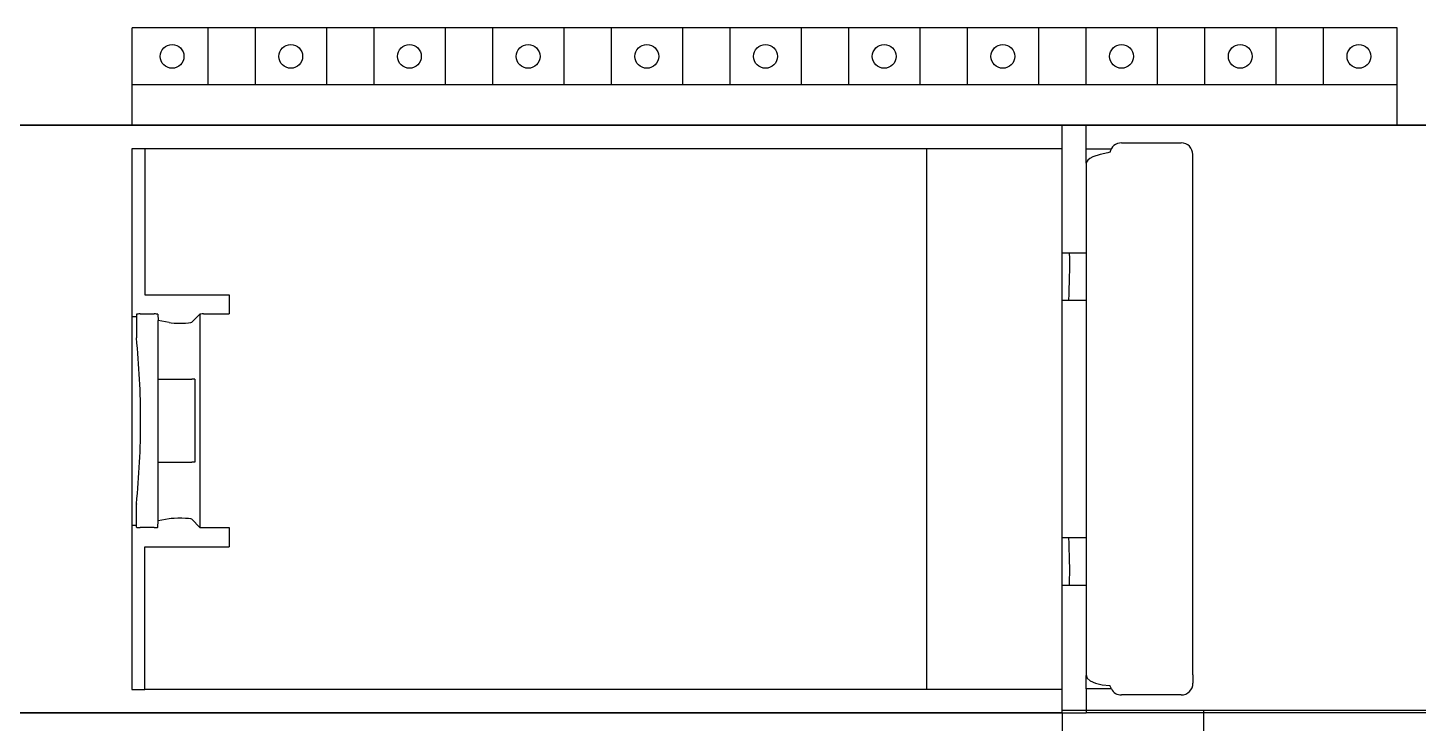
# Model space of a CAD drawing. Extents: x 10 to 610, y -247 to 1644.
# Drawn here: x 224.51 to 235.41, y 113.17 to 118.62 of the extents above; entities that cross this region are included whole.
import ezdxf

# ---------------------------------------------------------------- set-up
doc = ezdxf.new("R2010")
doc.units = 0
doc.header["$LTSCALE"] = 5
doc.header["$MEASUREMENT"] = 0
doc.layers.get('0').update_dxf_attribs({"linetype": 'CONTINUOUS'})

# ---------------------------------------------------------------- blocks, each defined once
blk = doc.blocks.new('L50')
at = {"color": 7, "linetype": 'Continuous'}
for p, q in [((138.1, 144.499), (84.8, 144.499)), ((84.8, 140.399), (84.8, 144.499)), ((87.982, 144.499), (87.982, 142.099)), ((89.982, 144.499), (89.982, 142.099)), ((92.982, 144.499), (92.982, 142.099)), ((94.982, 144.499), (94.982, 142.099)), ((97.982, 144.499), (97.982, 142.099)), ((99.982, 144.499), (99.982, 142.099)), ((102.982, 144.499), (102.982, 142.099)), ((104.982, 144.499), (104.982, 142.099)), ((107.982, 144.499), (107.982, 142.099)), ((109.982, 144.499), (109.982, 142.099)), ((112.982, 144.499), (112.982, 142.099)), ((114.982, 144.499), (114.982, 142.099)), ((117.982, 144.499), (117.982, 142.099)), ((119.982, 144.499), (119.982, 142.099)), ((122.982, 144.499), (122.982, 142.099)), ((124.982, 144.499), (124.982, 142.099)), ((127.982, 144.499), (127.982, 142.099)), ((129.982, 144.499), (129.982, 142.099)), ((132.982, 144.499), (132.982, 142.099)), ((134.982, 144.499), (134.982, 142.099)), ((138.1, 140.399), (138.1, 144.499)), ((138.1, 142.099), (84.8, 142.099)), ((286.424, 140.399), (-0.576, 140.399))]:
    blk.add_line(p, q, dxfattribs=at)
for p, q in [((-2.076, 140.399), (123.974, 140.399)), ((123.987, 140.399), (123.974, 140.399)), ((123.987, 135.031), (123.987, 140.406)), ((123.987, 140.406), (124.996, 140.406)), ((124.996, 139.406), (124.996, 140.406)), ((124.996, 140.406), (284.643, 140.406)), ((126.477, 139.656), (128.997, 139.656)), ((84.784, 139.399), (84.784, 116.636)), ((118.286, 139.399), (84.784, 139.399)), ((85.338, 139.399), (85.338, 133.261)), ((118.286, 116.65), (118.286, 139.399)), ((123.987, 139.399), (118.286, 139.399)), ((124.996, 138.806), (124.996, 139.406)), ((124.996, 139.406), (126.05, 139.406)), ((129.487, 138.814), (129.487, 139.164)), ((124.987, 138.814), (124.987, 117.248)), ((129.487, 117.248), (129.487, 138.814)), ((123.987, 135.031), (124.987, 135.031)), ((123.987, 123.031), (123.987, 135.031)), ((85.338, 133.261), (88.888, 133.261)), ((88.888, 133.261), (88.888, 132.452)), ((123.987, 133.031), (124.987, 133.031)), ((84.987, 132.439), (84.979, 132.365)), ((85.137, 132.452), (85.726, 132.452)), ((85.876, 132.439), (85.902, 132.173)), ((87.651, 132.44), (87.309, 132.098)), ((87.651, 132.44), (87.651, 123.464)), ((87.8, 132.452), (88.888, 132.452)), ((84.784, 132.347), (84.979, 132.347)), ((84.979, 132.365), (84.979, 131.46)), ((85.902, 129.702), (85.902, 132.173)), ((86.354, 132.084), (85.902, 132.173)), ((85.891, 129.702), (85.902, 129.702)), ((85.891, 126.202), (85.891, 129.702)), ((85.902, 129.702), (86.354, 129.702)), ((86.354, 129.702), (87.309, 129.702)), ((87.444, 129.702), (87.309, 129.702)), ((87.444, 129.702), (87.444, 126.202)), ((85.902, 126.202), (85.891, 126.202)), ((85.902, 123.732), (85.902, 126.202)), ((85.902, 126.202), (86.354, 126.202)), ((86.354, 126.202), (87.309, 126.202)), ((87.444, 126.202), (87.309, 126.202)), ((84.979, 123.54), (84.979, 124.445)), ((85.876, 123.465), (85.902, 123.732)), ((86.354, 123.82), (85.902, 123.732)), ((87.651, 123.464), (87.309, 123.806)), ((84.784, 123.557), (84.979, 123.557)), ((84.987, 123.465), (84.979, 123.54)), ((85.726, 123.452), (85.137, 123.452)), ((87.8, 123.452), (88.888, 123.452)), ((88.888, 123.452), (88.888, 122.644)), ((123.987, 123.031), (124.987, 123.031)), ((123.987, 121.031), (123.987, 123.031)), ((85.338, 116.636), (85.338, 122.644)), ((85.338, 122.644), (88.888, 122.644)), ((123.987, 115.656), (123.987, 121.031)), ((123.987, 121.031), (124.987, 121.031)), ((124.996, 116.656), (124.996, 117.224)), ((129.487, 117.248), (129.487, 116.898)), ((84.784, 116.636), (85.338, 116.636)), ((85.338, 116.636), (85.338, 116.636)), ((118.27, 116.636), (85.338, 116.636)), ((118.286, 116.65), (123.987, 116.65)), ((124.996, 116.656), (124.996, 115.656)), ((126.053, 116.656), (124.996, 116.656)), ((126.053, 116.656), (125.987, 116.804)), ((128.997, 116.406), (126.477, 116.406)), ((123.974, 115.65), (-2.121, 115.65)), ((123.974, 115.65), (123.987, 115.656)), ((123.987, 115.656), (124.996, 115.656)), ((284.643, 115.656), (124.996, 115.656))]:
    blk.add_line(p, q)
at = {"linetype": 'Continuous'}
for p, q in [((-3, 115.65), (124, 115.65)), ((287, 115.75), (123.992, 115.75)), ((124, 66.15), (124, 115.65)), ((129.935, 115.75), (129.935, 108.425))]:
    blk.add_line(p, q, dxfattribs=at)
at = {"flags": 128}
for points in [[(125.996, 139.258), (125.898, 139.235), (125.576, 139.169), (125.275, 139.065), (125.152, 139), (125.059, 138.927), (125.003, 138.848), (124.996, 138.806)], [(124.987, 117.252), (125.03, 117.115), (125.166, 116.995), (125.385, 116.901), (125.667, 116.835), (125.987, 116.804)]]:
    blk.add_lwpolyline(points, dxfattribs=at)
at = {"color": 7, "linetype": 'Continuous'}
for centre in [(86.482, 143.299), (91.482, 143.299), (96.482, 143.299), (101.482, 143.299), (106.482, 143.299), (111.482, 143.299), (116.482, 143.299), (121.482, 143.299), (126.482, 143.299), (131.482, 143.299), (136.482, 143.299)]:
    blk.add_circle(centre, 0.5, dxfattribs=at)
for centre, radius, start, end in [((126.476, 139.167), 0.489, 89.84234, 169.34521), ((128.996, 139.165), 0.491, 359.91438, 89.86747), ((96.633, 134.529), 27.665, 356.89584, 1.03953), ((85.131, 131.46), 0.152, 180.02475, 185.67481), ((50.155, 127.952), 35, 2.86598, 5.7269), ((50.155, 127.952), 35, 357.13402, 2.86598), ((50.155, 127.952), 35, 354.2731, 357.13402), ((85.131, 124.445), 0.152, 174.32522, 179.97529), ((97.04, 121.54), 27.258, 358.92954, 3.13509), ((126.474, 116.885), 0.479, 208.58862, 270.4227), ((128.999, 116.895), 0.489, 269.84323, 0.37496)]:
    blk.add_arc(centre, radius, start, end)
for centre, major_axis, start_param, end_param in [((85.137, 132.439), (-0.15, 0), 4.712389, 6.274459), ((85.726, 132.439), (-0.15, 0), 3.150319, 4.712389), ((87.8, 132.439), (-0.15, 0), 4.712389, 6.195919), ((86.811, 132.102), (-0.5, 0), 0.420495, 3.054326), ((86.811, 123.802), (-0.5, 0), 3.228859, 5.86269), ((85.137, 123.465), (-0.15, 0), 0.008727, 1.570796), ((85.726, 123.465), (-0.15, 0), 1.570796, 3.132866), ((87.8, 123.465), (-0.15, 0), 0.087266, 1.570796)]:
    blk.add_ellipse(centre, major_axis=major_axis, ratio=0.087489, start_param=start_param, end_param=end_param)

msp = doc.modelspace()

# ---------------------------------------------------------------- block references
at = {"linetype": 'Continuous', "xscale": 0.1860223936625646, "yscale": 0.1860223936625646, "zscale": 0.1860223936625646}
msp.add_blockref('L50', (209.558, 91.74), dxfattribs=at)

doc.saveas('drawing.dxf')
